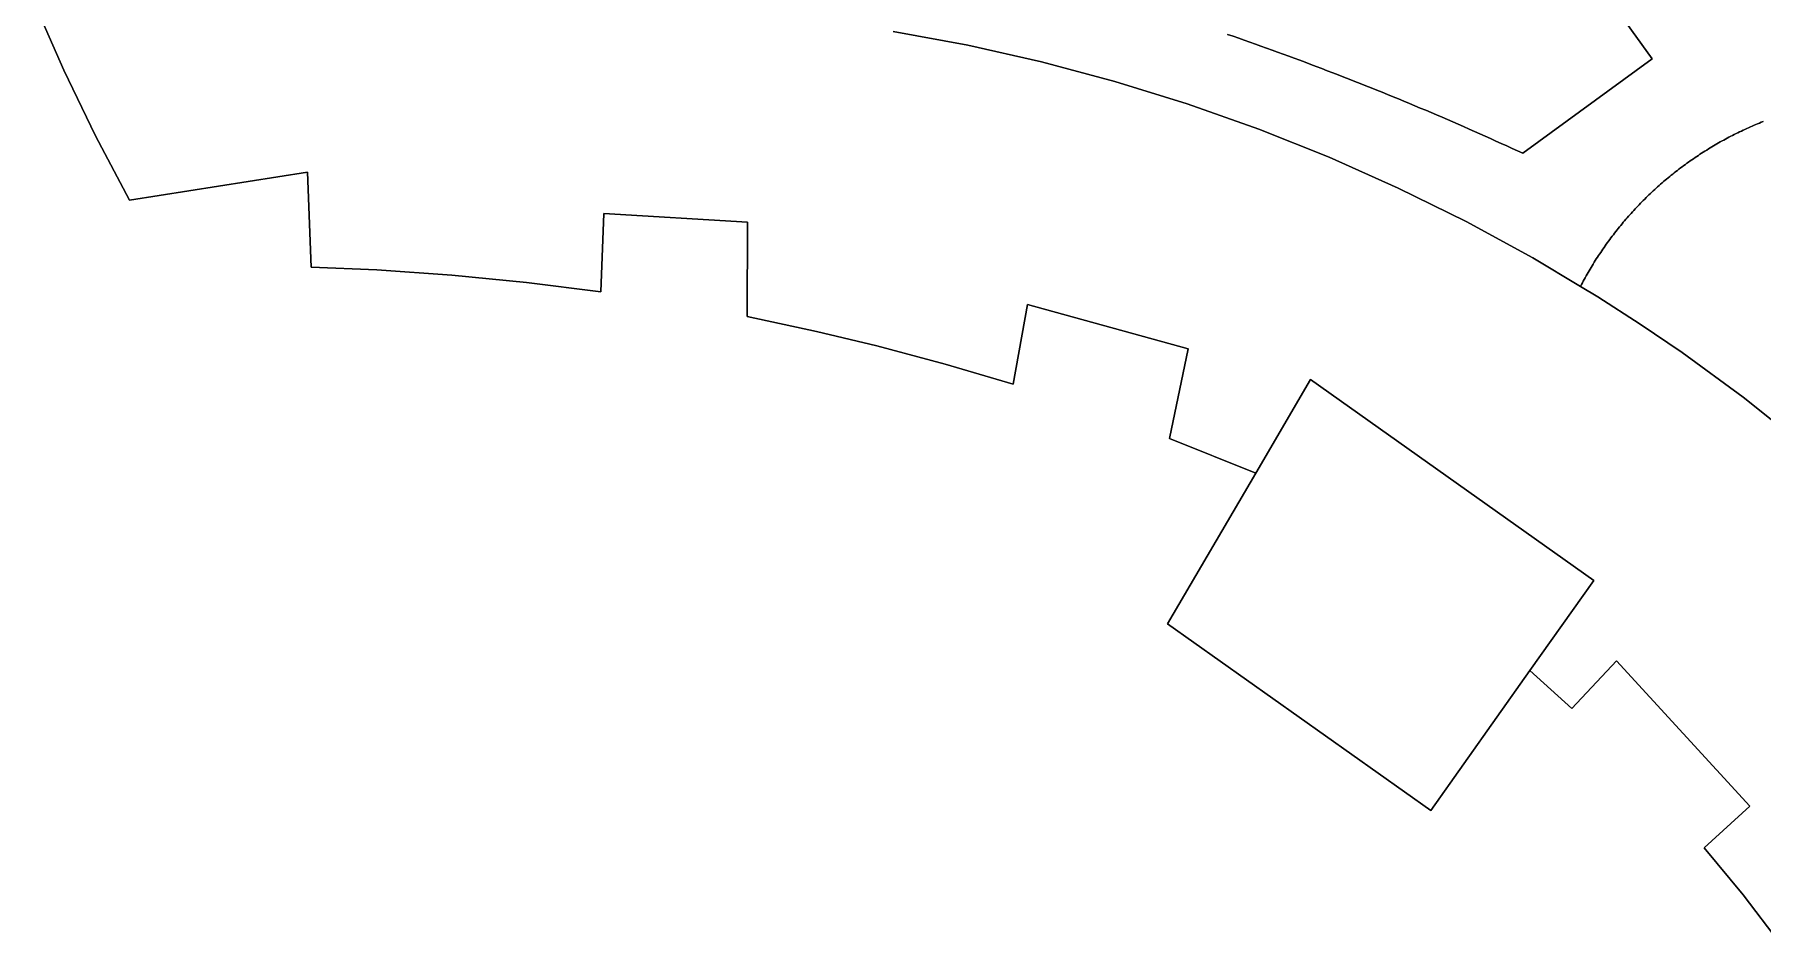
# Model space of a CAD drawing. Header units: millimetres. Extents: x 1811966 to 2218310, y 20519 to 471429.
# Drawn here: x 1938341 to 2000283, y 194816 to 227404 of the extents above; entities that cross this region are included whole.
import ezdxf

# ---------------------------------------------------------------- set-up
doc = ezdxf.new("R2010")
doc.units = ezdxf.units.MM
doc.layers.add('CLOSED_AREAS', color=7, linetype='Continuous')
doc.layers.add('REGION_HOLES', color=7, linetype='Continuous')

msp = doc.modelspace()

# ---------------------------------------------------------------- linework, layer by layer
at = {"layer": 'CLOSED_AREAS'}
for points in [[(1981109.865, 227410.418), (1981309.566, 227341.259), (1981509.137, 227271.727), (1981708.578, 227201.821), (1981907.887, 227131.542), (1982107.065, 227060.89), (1982306.11, 226989.865), (1982505.022, 226918.468), (1982703.799, 226846.698), (1982902.442, 226774.557), (1983100.95, 226702.044), (1983299.321, 226629.159), (1983497.556, 226555.903), (1983695.653, 226482.276), (1983893.612, 226408.279), (1984091.432, 226333.911), (1984289.112, 226259.173), (1984486.653, 226184.065), (1984684.052, 226108.587), (1984881.31, 226032.74), (1985078.425, 225956.523), (1985275.398, 225879.938), (1985472.226, 225802.985), (1985668.911, 225725.663), (1985865.45, 225647.973), (1986061.843, 225569.915), (1986258.09, 225491.489), (1986454.19, 225412.697), (1986650.142, 225333.537), (1986845.945, 225254.011), (1987041.599, 225174.118), (1987237.104, 225093.86), (1987432.457, 225013.235), (1987627.66, 224932.245), (1987822.71, 224850.89), (1988017.608, 224769.169), (1988212.353, 224687.084), (1988406.943, 224604.635), (1988601.379, 224521.821), (1988795.66, 224438.644), (1988989.784, 224355.103), (1989183.752, 224271.199), (1989377.562, 224186.932), (1989571.215, 224102.302), (1989764.708, 224017.31), (1989958.042, 223931.955), (1990151.216, 223846.24), (1990344.229, 223760.162), (1990537.081, 223673.723), (1990729.77, 223586.924), (1990922.297, 223499.764), (1991114.66, 223412.244), (1991306.859, 223324.364), (1991498.893, 223236.124), (1991690.762, 223147.525), (1996323.574, 226533.678), (1981410.763, 247236.061)], [(2000921.841, 194815.97), (1999590.169, 196556.203), (1998198.129, 198248.541), (1999825.826, 199739.914), (1995055.203, 204946.577), (1993447.056, 203235.122), (1991949.383, 204597.268), (1988397.064, 199583.436), (1978959.663, 206269.863), (1982120.35, 211680.317), (1979022.995, 212925.336), (1979700.377, 216140.297), (1973937.629, 217720.92), (1973420.324, 214862.912), (1970984.538, 215584.372), (1968530.171, 216239.812), (1966368.764, 216758.802), (1963884.377, 217289.22), (1963902.411, 220677.576), (1958745.147, 220986.282), (1958645.575, 218181.011), (1955975.432, 218519.428), (1953296.687, 218781.356), (1950611.55, 218966.577), (1948258.543, 219065.59), (1948123.905, 222467.527), (1941748.2, 221465.444), (1940528.496, 223776.88), (1939392.265, 226130.468), (1938340.955, 228523.202)], [(1969120.037, 227511.954), (1971792.311, 227022.243), (1974443.019, 226426.785), (1977068.002, 225726.527), (1979663.091, 224922.562), (1982224.208, 224016.177), (1984747.307, 223008.785), (1987228.401, 221901.981), (1989663.584, 220697.52), (1992049.015, 219397.293), (1993760.147, 218374.425), (1993793.021, 218437.312), (1993826.248, 218500.012), (1993859.829, 218562.524), (1993893.761, 218624.846), (1993928.044, 218686.976), (1993962.676, 218748.912), (1993997.656, 218810.651), (1994032.984, 218872.193), (1994068.658, 218933.534), (1994104.677, 218994.674), (1994141.039, 219055.61), (1994177.745, 219116.34), (1994214.791, 219176.862), (1994252.179, 219237.174), (1994289.905, 219297.275), (1994327.969, 219357.163), (1994366.37, 219416.835), (1994405.107, 219476.29), (1994444.178, 219535.526), (1994483.582, 219594.54), (1994523.318, 219653.332), (1994563.384, 219711.899), (1994603.78, 219770.239), (1994644.504, 219828.351), (1994685.554, 219886.233), (1994726.93, 219943.882), (1994768.63, 220001.297), (1994810.653, 220058.477), (1994852.997, 220115.419), (1994895.661, 220172.121), (1994938.644, 220228.582), (1994981.945, 220284.801), (1995025.561, 220340.774), (1995069.492, 220396.501), (1995113.737, 220451.979), (1995158.293, 220507.207), (1995203.159, 220562.184), (1995248.335, 220616.907), (1995293.818, 220671.374), (1995339.607, 220725.584), (1995385.701, 220779.536), (1995432.098, 220833.227), (1995478.797, 220886.656), (1995525.796, 220939.821), (1995573.093, 220992.72), (1995620.688, 221045.352), (1995668.579, 221097.715), (1995716.764, 221149.807), (1995765.242, 221201.627), (1995814.01, 221253.174), (1995863.069, 221304.444), (1995912.415, 221355.438), (1995962.048, 221406.153), (1996011.966, 221456.587), (1996062.167, 221506.739), (1996112.65, 221556.608), (1996163.413, 221606.192), (1996214.454, 221655.488), (1996265.773, 221704.497), (1996317.366, 221753.215), (1996369.234, 221801.643), (1996421.373, 221849.777), (1996473.783, 221897.617), (1996526.461, 221945.16), (1996579.406, 221992.407), (1996632.617, 222039.354), (1996686.091, 222086.001), (1996739.827, 222132.345), (1996793.823, 222178.387), (1996848.078, 222224.123), (1996902.59, 222269.553), (1996957.357, 222314.676), (1997012.377, 222359.489), (1997067.648, 222403.991), (1997123.17, 222448.181), (1997178.939, 222492.058), (1997234.955, 222535.62), (1997291.215, 222578.866), (1997347.718, 222621.794), (1997404.462, 222664.403), (1997461.445, 222706.692), (1997518.665, 222748.659), (1997576.121, 222790.303), (1997633.811, 222831.623), (1997691.732, 222872.617), (1997749.884, 222913.284), (1997808.263, 222953.623), (1997866.869, 222993.632), (1997925.699, 223033.311), (1997984.752, 223072.658), (1998044.026, 223111.671), (1998103.519, 223150.35), (1998163.228, 223188.693), (1998223.153, 223226.699), (1998283.29, 223264.367), (1998343.639, 223301.695), (1998404.197, 223338.683), (1998464.963, 223375.33), (1998525.934, 223411.633), (1998587.109, 223447.592), (1998648.485, 223483.207), (1998710.061, 223518.474), (1998771.834, 223553.395), (1998833.804, 223587.967), (1998895.967, 223622.189), (1998958.322, 223656.06), (1999020.867, 223689.58), (1999083.599, 223722.747), (1999146.517, 223755.56), (1999209.62, 223788.017), (1999272.904, 223820.119), (1999336.368, 223851.864), (1999400.009, 223883.251), (1999463.827, 223914.279), (1999527.818, 223944.947), (1999591.981, 223975.254), (1999656.314, 224005.199), (1999720.815, 224034.781), (1999785.481, 224063.999), (1999850.31, 224092.853), (1999915.302, 224121.341), (1999980.452, 224149.462), (2000045.76, 224177.216), (2000111.223, 224204.601), (2000176.84, 224231.618), (2000242.608, 224258.264), (2000308.524, 224284.539)], [(2000308.524, 224284.539), (2000242.608, 224258.264), (2000176.84, 224231.618), (2000111.223, 224204.601), (2000045.76, 224177.216), (1999980.452, 224149.462), (1999915.302, 224121.341), (1999850.31, 224092.853), (1999785.481, 224063.999), (1999720.815, 224034.781), (1999656.314, 224005.199), (1999591.981, 223975.254), (1999527.818, 223944.947), (1999463.827, 223914.279), (1999400.009, 223883.251), (1999336.368, 223851.864), (1999272.904, 223820.119), (1999209.62, 223788.017), (1999146.517, 223755.56), (1999083.599, 223722.747), (1999020.867, 223689.58), (1998958.322, 223656.06), (1998895.967, 223622.189), (1998833.804, 223587.967), (1998771.834, 223553.395), (1998710.061, 223518.474), (1998648.485, 223483.207), (1998587.109, 223447.592), (1998525.934, 223411.633), (1998464.963, 223375.33), (1998404.197, 223338.683), (1998343.639, 223301.695), (1998283.29, 223264.367), (1998223.153, 223226.699), (1998163.228, 223188.693), (1998103.519, 223150.35), (1998044.026, 223111.671), (1997984.752, 223072.658), (1997925.699, 223033.311), (1997866.869, 222993.632), (1997808.263, 222953.623), (1997749.884, 222913.284), (1997691.732, 222872.617), (1997633.811, 222831.623), (1997576.121, 222790.303), (1997518.665, 222748.659), (1997461.445, 222706.692), (1997404.462, 222664.403), (1997347.718, 222621.794), (1997291.215, 222578.866), (1997234.955, 222535.62), (1997178.939, 222492.058), (1997123.17, 222448.181), (1997067.648, 222403.991), (1997012.377, 222359.489), (1996957.357, 222314.676), (1996902.59, 222269.553), (1996848.078, 222224.123), (1996793.823, 222178.387), (1996739.827, 222132.345), (1996686.091, 222086.001), (1996632.617, 222039.354), (1996579.406, 221992.407), (1996526.461, 221945.16), (1996473.783, 221897.617), (1996421.373, 221849.777), (1996369.234, 221801.643), (1996317.366, 221753.215), (1996265.773, 221704.497), (1996214.454, 221655.488), (1996163.413, 221606.192), (1996112.65, 221556.608), (1996062.167, 221506.739), (1996011.966, 221456.587), (1995962.048, 221406.153), (1995912.415, 221355.438), (1995863.069, 221304.444), (1995814.01, 221253.174), (1995765.242, 221201.627), (1995716.764, 221149.807), (1995668.579, 221097.715), (1995620.688, 221045.352), (1995573.093, 220992.72), (1995525.796, 220939.821), (1995478.797, 220886.656), (1995432.098, 220833.227), (1995385.701, 220779.536), (1995339.607, 220725.584), (1995293.818, 220671.374), (1995248.335, 220616.907), (1995203.159, 220562.184), (1995158.293, 220507.207), (1995113.737, 220451.979), (1995069.492, 220396.501), (1995025.561, 220340.774), (1994981.945, 220284.801), (1994938.644, 220228.582), (1994895.661, 220172.121), (1994852.997, 220115.419), (1994810.653, 220058.477), (1994768.63, 220001.297), (1994726.93, 219943.882), (1994685.554, 219886.233), (1994644.504, 219828.351), (1994603.78, 219770.239), (1994563.384, 219711.899), (1994523.318, 219653.332), (1994483.582, 219594.54), (1994444.178, 219535.526), (1994405.107, 219476.29), (1994366.37, 219416.835), (1994327.969, 219357.163), (1994289.905, 219297.275), (1994252.179, 219237.174), (1994214.791, 219176.862), (1994177.745, 219116.34), (1994141.039, 219055.61), (1994104.677, 218994.674), (1994068.658, 218933.534), (1994032.984, 218872.193), (1993997.656, 218810.651), (1993962.676, 218748.912), (1993928.044, 218686.976), (1993893.761, 218624.846), (1993859.829, 218562.524), (1993826.248, 218500.012), (1993793.021, 218437.312), (1993760.147, 218374.425), (1994380.912, 218003.349), (1995903.967, 217023.072), (1997400.523, 216002.807), (1999593.385, 214399), (2001720.83, 212709.373)]]:
    msp.add_lwpolyline(points, dxfattribs=at)
msp.add_lwpolyline([(1982120.35, 211680.317), (1978959.663, 206269.863), (1988397.064, 199583.436), (1991949.383, 204597.268), (1994241.554, 207832.508), (1984078.831, 215032.822)], close=True, dxfattribs=at)
at = {"layer": 'REGION_HOLES'}
for points in [[(1981410.763, 247236.061), (1996323.574, 226533.678), (1991690.762, 223147.525), (1991498.893, 223236.124), (1991306.859, 223324.364), (1991114.66, 223412.244), (1990922.297, 223499.764), (1990729.77, 223586.924), (1990537.081, 223673.723), (1990344.229, 223760.162), (1990151.216, 223846.24), (1989958.042, 223931.955), (1989764.708, 224017.31), (1989571.215, 224102.302), (1989377.562, 224186.932), (1989183.752, 224271.199), (1988989.784, 224355.103), (1988795.66, 224438.644), (1988601.379, 224521.821), (1988406.943, 224604.635), (1988212.353, 224687.084), (1988017.608, 224769.169), (1987822.71, 224850.89), (1987627.66, 224932.245), (1987432.457, 225013.235), (1987237.104, 225093.86), (1987041.599, 225174.118), (1986845.945, 225254.011), (1986650.142, 225333.537), (1986454.19, 225412.697), (1986258.09, 225491.489), (1986061.843, 225569.915), (1985865.45, 225647.973), (1985668.911, 225725.663), (1985472.226, 225802.985), (1985275.398, 225879.938), (1985078.425, 225956.523), (1984881.31, 226032.74), (1984684.052, 226108.587), (1984486.653, 226184.065), (1984289.112, 226259.173), (1984091.432, 226333.911), (1983893.612, 226408.279), (1983695.653, 226482.276), (1983497.556, 226555.903), (1983299.321, 226629.159), (1983100.95, 226702.044), (1982902.442, 226774.557), (1982703.799, 226846.698), (1982505.022, 226918.468), (1982306.11, 226989.865), (1982107.065, 227060.89), (1981907.887, 227131.542), (1981708.578, 227201.821), (1981509.137, 227271.727), (1981309.566, 227341.259), (1981109.865, 227410.418)], [(1938340.955, 228523.202), (1939392.265, 226130.468), (1940528.496, 223776.88), (1941748.2, 221465.444), (1948123.905, 222467.527), (1948258.543, 219065.59), (1950611.55, 218966.577), (1953296.687, 218781.356), (1955975.432, 218519.428), (1958645.575, 218181.011), (1958745.147, 220986.282), (1963902.411, 220677.576), (1963884.377, 217289.22), (1966368.764, 216758.802), (1968530.171, 216239.812), (1970984.538, 215584.372), (1973420.324, 214862.912), (1973937.629, 217720.92), (1979700.377, 216140.297), (1979022.995, 212925.336), (1982120.35, 211680.317), (1984078.831, 215032.822), (1994241.554, 207832.508), (1991949.383, 204597.268), (1993447.056, 203235.122), (1995055.203, 204946.577), (1999825.826, 199739.914), (1998198.129, 198248.541), (1999590.169, 196556.203), (2000921.841, 194815.97)], [(2001720.83, 212709.373), (1999593.385, 214399), (1997400.523, 216002.807), (1995903.967, 217023.072), (1994380.912, 218003.349), (1993760.147, 218374.425), (1992049.015, 219397.293), (1989663.584, 220697.52), (1987228.401, 221901.981), (1984747.307, 223008.785), (1982224.208, 224016.177), (1979663.091, 224922.562), (1977068.002, 225726.527), (1974443.019, 226426.785), (1971792.311, 227022.243), (1969120.037, 227511.954)]]:
    msp.add_lwpolyline(points, dxfattribs=at)

doc.saveas('drawing.dxf')
